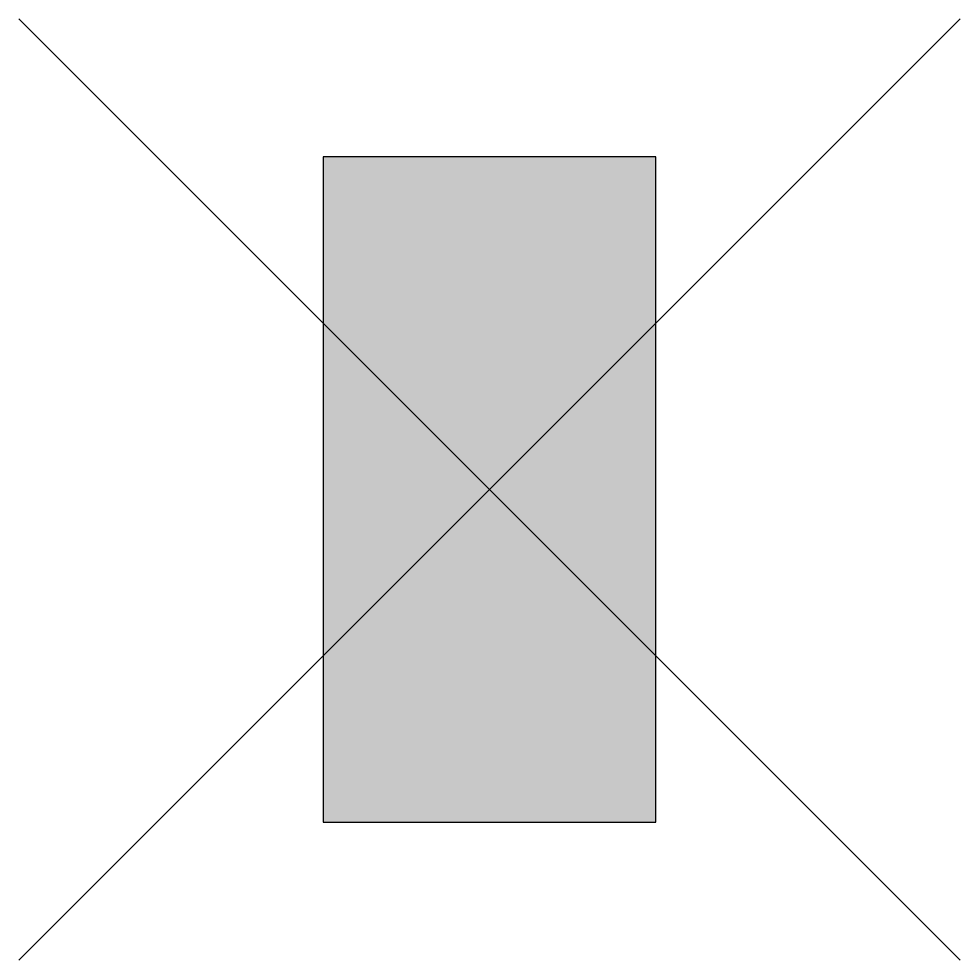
# Model space of a CAD drawing. Header units: metres. Extents: x -0.212 to 0.212, y -0.362 to 0.062.
import ezdxf

# ---------------------------------------------------------------- set-up
doc = ezdxf.new("R2010")
doc.units = ezdxf.units.M
doc.header["$MEASUREMENT"] = 0

msp = doc.modelspace()

# ---------------------------------------------------------------- hatches: boundary and pattern name
msp.add_hatch(color=253).paths.add_polyline_path([(-0.075, -0.3), (-0.075, 0), (0.075, 0), (0.075, -0.3)])

# ---------------------------------------------------------------- linework, layer by layer
at = {"ltscale": 0.001, "flags": 128}
for points in [[(0.21213, 0.06213), (-0.21213, -0.36213)], [(0.21213, -0.36213), (-0.21213, 0.06213)]]:
    msp.add_lwpolyline(points, dxfattribs=at)
msp.add_3dface([(-0.075, -0.3), (0.075, -0.3), (0.075, 0), (-0.075, 0)])

doc.saveas('drawing.dxf')
